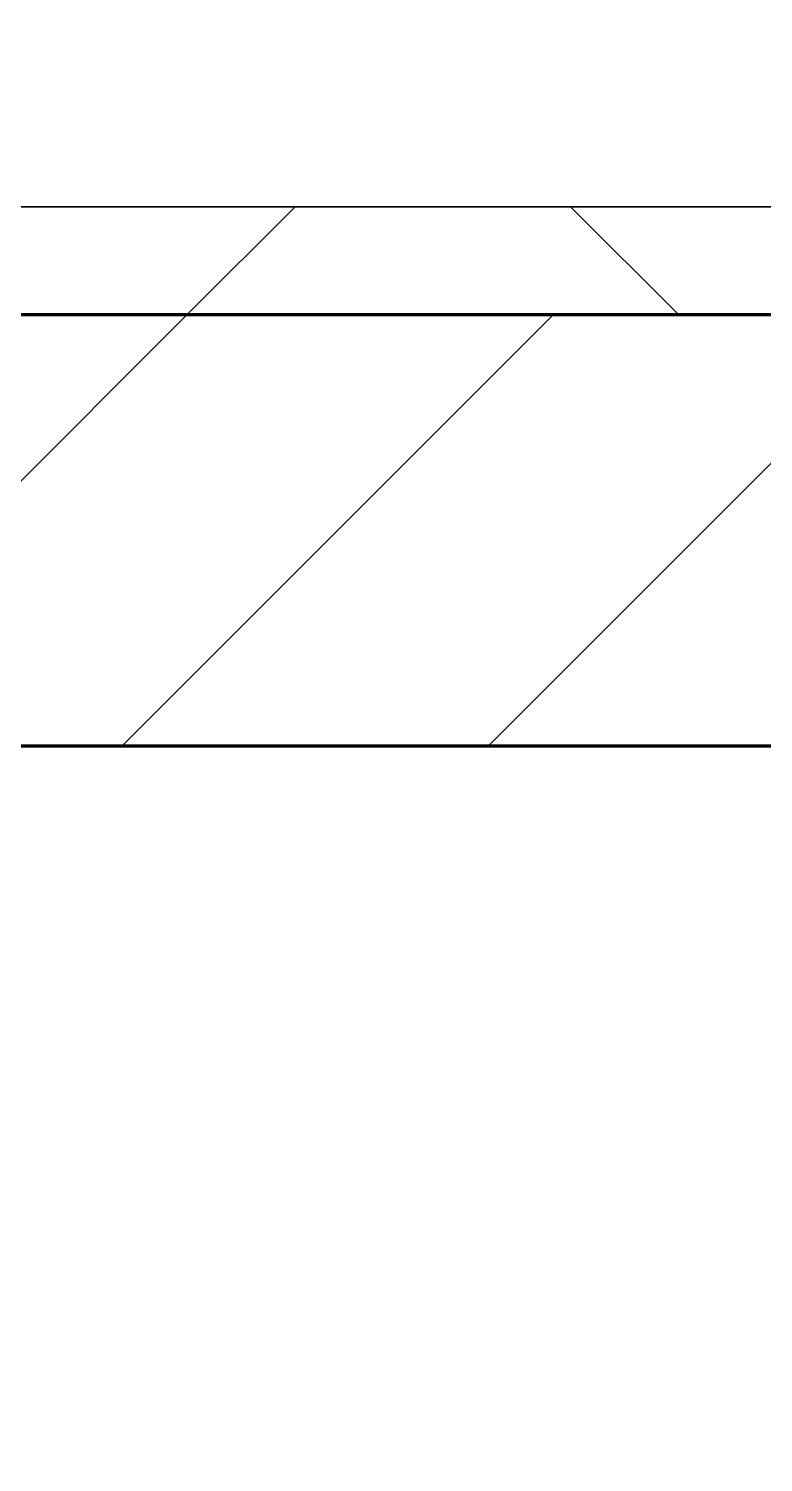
# Model space of a CAD drawing. Header units: millimetres. Extents: x -678720 to -601931, y -306 to 39239.
# Drawn here: x -668827 to -668487, y 3597 to 4262 of the extents above; entities that cross this region are included whole.
import ezdxf
from ezdxf.xclip import XClip

# ---------------------------------------------------------------- set-up
doc = ezdxf.new("R2010")
doc.units = ezdxf.units.MM
doc.header["$XCLIPFRAME"] = 0
for name, color, linetype, lineweight in [('A-GLAZ-CURT', 2, 'Continuous', 9), ('A-WALL', 5, 'Continuous', 35), ('A-WALL-FNSH', 2, 'Continuous', 35), ('A-WALL-PATT', 1, 'Continuous', 35)]:
    doc.layers.add(name, color=color, linetype=linetype, lineweight=lineweight)
doc.layers.add('A11_ALU.SOLID SHEET', color=2, linetype='Continuous')

# ---------------------------------------------------------------- blocks, each defined once
blk = doc.blocks.new('PPLS-PP19_Custom Tile Pattern - Custom Tile Pattern-V104-4234-01 ENLARGED MULTI-PURPOSE LEVEL - REFLECTED CEILING PLAN - SHEET 5')
at = {"layer": 'A-GLAZ-CURT'}
for p, q in [((-300, 0), (300, 0)), ((300, 0), (-300, 0)), ((230.06, 0), (300, 0)), ((-300, -50), (300, -50)), ((300, -50), (-300, -50))]:
    blk.add_line(p, q, dxfattribs=at)
for points, knots in [([(300, 0), (286.53, 0), (254.22, 0), (207.11, 0), (177.41, 0), (159.34, 0), (158.33, 0), (158.3, 0)], [-285.253232, -285.253232, -285.253232, -285.253232, -244.693688, -187.987675, -143.776725, -129.632772, -123.352749, -123.352749, -123.352749, -123.352749]), ([(171.51, 0), (176.48, 0), (193.23, 0), (201.73, 0), (208.81, 0), (213.9, 0), (241.96, 0), (266.73, 0), (281.71, 0), (291.71, 0), (296.52, 0), (297.86, 0), (298.09, 0)], [-7971.819559, -7971.819559, -7971.819559, -7971.819559, -7784.112253, -7606.717214, -7289.299508, -7042.621073, -6582.165592, -6068.460911, -5766.029927, -5566.724884, -5280.360606, -5199.253518, -5199.253518, -5199.253518, -5199.253518]), ([(262.84, 0), (249.22, 0), (230.16, 0), (219.94, 0), (219.02, 0)], [-11878.587253, -11878.587253, -11878.587253, -11878.587253, -11162.864862, -10856.732305, -10856.732305, -10856.732305, -10856.732305]), ([(300, 0), (288.22, 0), (275.92, 0), (263.71, 0), (263.38, 0)], [-12528.858583, -12528.858583, -12528.858583, -12528.858583, -11905.454923, -11887.946779, -11887.946779, -11887.946779, -11887.946779]), ([(284.76, 0), (284.76, 0), (285.09, 0), (287.47, 0), (293.59, 0), (297.76, 0), (300, 0)], [-4110.630118, -4110.630118, -4110.630118, -4110.630118, -4053.389046, -3959.664717, -3862.421465, -3746.95702, -3746.95702, -3746.95702, -3746.95702]), ([(297.38, 0), (295.84, 0), (291.62, 0), (285.38, 0), (284.87, 0)], [-4803.172655, -4803.172655, -4803.172655, -4803.172655, -4358.271401, -4143.037883, -4143.037883, -4143.037883, -4143.037883])]:
    blk.add_open_spline(points, degree=3, knots=knots, dxfattribs=at)
blk = doc.blocks.new('PPLS-PP19_Custom Tile Pattern - Custom Tile Pattern-V105-4234-01 ENLARGED MULTI-PURPOSE LEVEL - REFLECTED CEILING PLAN - SHEET 5')
at = {"layer": 'A-GLAZ-CURT'}
for p, q in [((-300, 0), (300, 0)), ((300, 0), (-300, 0)), ((-293.07, 0), (-275.75, 0)), ((-275.75, 0), (-293.07, 0)), ((-222.32, 0), (-205, 0)), ((-205, 0), (-222.32, 0)), ((-300, -50), (300, -50)), ((300, -50), (-300, -50))]:
    blk.add_line(p, q, dxfattribs=at)
at = {"layer": 'A-GLAZ-CURT', "flags": 128}
for points in [[(-300, 0), (-291.56, 0), (-283.3, 0), (-275.2, 0), (-267.26, 0), (-259.45, 0), (-251.77, 0), (-244.2, 0), (-236.74, 0), (-229.36, 0), (-222.06, 0), (-214.83, 0), (-207.71, 0), (-200.76, 0), (-194.02, 0), (-187.54, 0), (-181.38, 0), (-175.58, 0), (-170.25, 0), (-165.64, 0), (-162.01, 0), (-159.53, 0), (-157.46, 0), (-154.52, 0), (-149.42, 0), (-141.84, 0), (-132.81, 0), (-126.08, 0)], [(-125.17, 0), (-128.55, 0), (-134.16, 0), (-140.03, 0), (-145.5, 0), (-150.63, 0), (-155.53, 0), (-160.27, 0), (-164.95, 0), (-169.65, 0), (-174.47, 0), (-179.49, 0), (-184.81, 0), (-190.44, 0), (-196.37, 0), (-202.58, 0), (-209.04, 0), (-215.73, 0), (-222.63, 0), (-229.72, 0), (-236.97, 0), (-244.39, 0), (-251.96, 0), (-259.67, 0), (-267.51, 0), (-275.48, 0), (-283.55, 0), (-291.73, 0), (-300, 0)]]:
    blk.add_lwpolyline(points, dxfattribs=at)
at = {"layer": 'A-GLAZ-CURT'}
for points, knots in [([(-300, 0), (-284.65, 0), (-236.57, 0), (-174.61, 0), (-129.95, 0), (-110.8, 0), (-99.5, 0), (-91.46, 0)], [-5323.127839, -5323.127839, -5323.127839, -5323.127839, -4502.809032, -2700.551212, -1002.059161, -460.363443, 0, 0, 0, 0]), ([(-138.86, 0), (-160.85, 0), (-204.57, 0), (-262.56, 0), (-294.48, 0), (-300, 0)], [-17020.456938, -17020.456938, -17020.456938, -17020.456938, -15131.813646, -13729.592194, -13439.944408, -13439.944408, -13439.944408, -13439.944408]), ([(-138.89, 0), (-141.22, 0), (-147.66, 0), (-147.69, 0), (-158.72, 0), (-174.02, 0), (-185.59, 0), (-209.77, 0), (-232.01, 0), (-255.22, 0), (-262.59, 0), (-264.9, 0), (-265.4, 0)], [-3154.052863, -3154.052863, -3154.052863, -3154.052863, -2919.378265, -2477.344047, -2237.412286, -2029.680487, -1755.085331, -1400.429864, -858.079193, -543.655514, -208.940337, 0, 0, 0, 0]), ([(-258.6, 0), (-257.91, 0), (-254.26, 0), (-241.25, 0), (-225.99, 0), (-213.58, 0), (-207.39, 0), (-204.78, 0)], [-5722.54675, -5722.54675, -5722.54675, -5722.54675, -5657.471696, -5413.335975, -5017.494783, -4832.723979, -4694.124377, -4694.124377, -4694.124377, -4694.124377]), ([(-138.82, 0), (-139.7, 0), (-142.12, 0), (-149.31, 0), (-162.01, 0), (-177.91, 0), (-199.46, 0), (-216.65, 0), (-231.26, 0), (-233.46, 0), (-234, 0)], [-2499.964864, -2499.964864, -2499.964864, -2499.964864, -2418.507304, -2308.929706, -2113.765672, -1763.376603, -1422.553702, -978.033455, -846.069444, -682.911962, -682.911962, -682.911962, -682.911962]), ([(-233.49, 0), (-233.44, 0), (-232.38, 0), (-230.74, 0), (-225.3, 0), (-223.63, 0)], [-455.274641, -455.274641, -455.274641, -455.274641, -440.605512, -119.536984, 0, 0, 0, 0]), ([(-223.63, 0), (-219.39, 0), (-206.17, 0), (-188.58, 0), (-169.02, 0), (-152.12, 0), (-136.84, 0), (-127.33, 0), (-124.19, 0), (-123.43, 0), (-123.28, 0)], [-5463.295695, -5463.295695, -5463.295695, -5463.295695, -5161.076232, -4739.070012, -4465.409639, -4149.119819, -3839.893365, -3647.167523, -3488.92562, -3439.852845, -3439.852845, -3439.852845, -3439.852845]), ([(-204.3, 0), (-203.93, 0), (-197.65, 0), (-185.8, 0), (-171.77, 0), (-158.7, 0), (-157.22, 0)], [-4685.575192, -4685.575192, -4685.575192, -4685.575192, -4666.091899, -4349.945572, -4000.813434, -3840.635403, -3840.635403, -3840.635403, -3840.635403]), ([(-152.35, 0), (-151.03, 0), (-147.74, 0), (-143.66, 0), (-138.91, 0)], [-3494.978217, -3494.978217, -3494.978217, -3494.978217, -3371.022232, -3230.260245, -3230.260245, -3230.260245, -3230.260245]), ([(-118.78, 0), (-121.86, 0), (-126.28, 0), (-136.96, 0), (-147.46, 0), (-150.03, 0), (-150.57, 0)], [-5938.474035, -5938.474035, -5938.474035, -5938.474035, -5700.061948, -5508.838257, -5298.784692, -5196.16478, -5196.16478, -5196.16478, -5196.16478]), ([(-150.34, 0), (-150.07, 0), (-147.75, 0), (-142.6, 0), (-127.26, 0), (-107.3, 0), (-90.42, 0), (-75.26, 0), (-68.41, 0), (-65.12, 0), (-63.63, 0)], [-4948.728362, -4948.728362, -4948.728362, -4948.728362, -4883.323924, -4440.880425, -4054.690705, -3793.097032, -3402.597032, -3144.956779, -3050.982048, -2969.237017, -2969.237017, -2969.237017, -2969.237017]), ([(-26.75, 0), (-27.82, 0), (-36.18, 0), (-53.55, 0), (-78.2, 0), (-110.94, 0), (-130.52, 0), (-147.74, 0), (-149.07, 0)], [-8718.362214, -8718.362214, -8718.362214, -8718.362214, -8532.293389, -8073.216054, -7508.296369, -7004.680444, -6449.282163, -6277.220794, -6277.220794, -6277.220794, -6277.220794]), ([(-148.23, 0), (-146.94, 0), (-142.99, 0), (-140.61, 0), (-139.48, 0)], [-6162.058746, -6162.058746, -6162.058746, -6162.058746, -6017.569127, -5812.241476, -5812.241476, -5812.241476, -5812.241476]), ([(-146.69, 0), (-146.59, 0), (-145.49, 0), (-142.23, 0), (-139.47, 0), (-139.26, 0)], [-420.34245, -420.34245, -420.34245, -420.34245, -406.956646, -290.263673, -280.2283, -280.2283, -280.2283, -280.2283]), ([(-86.16, 0), (-91.37, 0), (-104.13, 0), (-122.65, 0), (-134.73, 0), (-138.54, 0), (-138.89, 0)], [-1681.3698, -1681.3698, -1681.3698, -1681.3698, -1374.161226, -945.742622, -741.901385, -721.630776, -721.630776, -721.630776, -721.630776]), ([(-72.93, 0), (-75.51, 0), (-91.45, 0), (-115.37, 0), (-137.44, 0), (-138.75, 0)], [-19442.345229, -19442.345229, -19442.345229, -19442.345229, -18935.241197, -17136.203329, -17023.58674, -17023.58674, -17023.58674, -17023.58674]), ([(-137.8, 0), (-137.21, 0), (-135.91, 0), (-133.93, 0), (-128.78, 0), (-126.5, 0)], [-5695.996646, -5695.996646, -5695.996646, -5695.996646, -5560.701257, -5364.112219, -5231.017328, -5231.017328, -5231.017328, -5231.017328]), ([(-127.41, 0), (-131.63, 0), (-133.16, 0), (-134.09, 0), (-134.15, 0)], [-8540.990293, -8540.990293, -8540.990293, -8540.990293, -8266.114998, -8246.473386, -8246.473386, -8246.473386, -8246.473386]), ([(-134.15, 0), (-133.32, 0), (-130.31, 0), (-117.33, 0), (-92.04, 0), (-74.02, 0), (-62.74, 0), (-60.36, 0), (-59.97, 0)], [-7657.439573, -7657.439573, -7657.439573, -7657.439573, -7293.749979, -6839.55839, -6236.997189, -5713.340575, -5140.470607, -5006.787413, -5006.787413, -5006.787413, -5006.787413]), ([(-120.13, 0), (-120.14, 0), (-120.24, 0), (-121.3, 0), (-129.25, 0), (-133.82, 0)], [-2933.992132, -2933.992132, -2933.992132, -2933.992132, -2920.575025, -2840.280255, -2731.647847, -2731.647847, -2731.647847, -2731.647847]), ([(-113.43, 0), (-113.44, 0), (-113.96, 0), (-119.73, 0), (-125.43, 0), (-127.03, 0), (-127.41, 0)], [-328.499627, -328.499627, -328.499627, -328.499627, -282.672656, -98.539552, -24.539552, 0, 0, 0, 0]), ([(-126.5, 0), (-122.44, 0), (-108.71, 0), (-91, 0), (-77.67, 0), (-72.91, 0)], [-5231.017328, -5231.017328, -5231.017328, -5231.017328, -4994.692869, -4542.524482, -4248.303658, -4248.303658, -4248.303658, -4248.303658]), ([(-125.15, 0), (-124.93, 0), (-121.96, 0), (-113.01, 0), (-98.9, 0), (-85.29, 0), (-71.67, 0), (-65.93, 0), (-65.07, 0)], [-3362.7396, -3362.7396, -3362.7396, -3362.7396, -3342.215224, -3074.362186, -2902.289527, -2605.247022, -2322.099534, -2241.8264, -2241.8264, -2241.8264, -2241.8264]), ([(-122.08, 0), (-122.01, 0), (-121.69, 0), (-121.2, 0), (-120.88, 0)], [-3136.336417, -3136.336417, -3136.336417, -3136.336417, -3110.304437, -3035.164275, -3035.164275, -3035.164275, -3035.164275]), ([(-36.33, 0), (-36.43, 0), (-37.27, 0), (-45.02, 0), (-46.13, 0), (-60.59, 0), (-81.23, 0), (-99.51, 0), (-114.02, 0), (-117.28, 0), (-118.78, 0)], [-1855.773136, -1855.773136, -1855.773136, -1855.773136, -1810.870157, -1672.078046, -1405.135169, -1060.00838, -740.068933, -229.489605, -116.330425, 0, 0, 0, 0]), ([(-117.74, 0), (-117.19, 0), (-114.78, 0), (-113.43, 0), (-113.43, 0)], [-821.249067, -821.249067, -821.249067, -821.249067, -394.672656, -330.879064, -330.879064, -330.879064, -330.879064]), ([(-73.77, 0), (-77.05, 0), (-89.77, 0), (-107.61, 0), (-116.56, 0), (-117.56, 0)], [-2463.7472, -2463.7472, -2463.7472, -2463.7472, -2193.204658, -1433.981041, -985.49888, -985.49888, -985.49888, -985.49888]), ([(-115.82, 0), (-114.96, 0), (-110.41, 0), (-96.78, 0), (-71.33, 0), (-42.53, 0), (-17.63, 0), (-8.1, 0), (-7.09, 0)], [-5724.064692, -5724.064692, -5724.064692, -5724.064692, -5430.283136, -5103.229623, -4799.173296, -4065.652676, -3589.737505, -3531.869704, -3531.869704, -3531.869704, -3531.869704]), ([(-72.94, 0), (-80.83, 0), (-94.16, 0), (-112.01, 0), (-114.94, 0), (-115.63, 0)], [-1200.331113, -1200.331113, -1200.331113, -1200.331113, -789.402658, -501.969187, -243.577221, -243.577221, -243.577221, -243.577221]), ([(-91.46, 0), (-90.09, 0), (-84.7, 0), (-77.43, 0), (-72.73, 0), (-72.64, 0), (-72.64, 0)], [-19832.387487, -19832.387487, -19832.387487, -19832.387487, -19753.885894, -19541.04734, -19478.625389, -19471.062469, -19471.062469, -19471.062469, -19471.062469]), ([(-29.03, 0), (-33.97, 0), (-43.74, 0), (-56.37, 0), (-71.66, 0), (-77.83, 0), (-82.66, 0), (-83.28, 0), (-83.28, 0)], [-2680.714891, -2680.714891, -2680.714891, -2680.714891, -2413.671296, -2161.752162, -2006.592567, -1646.621388, -1424.436217, -1393.971743, -1393.971743, -1393.971743, -1393.971743]), ([(-83.28, 0), (-83.28, 0), (-82.91, 0), (-78.38, 0), (-74.96, 0), (-73.16, 0)], [-1393.4169, -1393.4169, -1393.4169, -1393.4169, -1353.722004, -1274.333717, -1179.514552, -1179.514552, -1179.514552, -1179.514552]), ([(-36.62, 0), (-36.62, 0), (-40.35, 0), (-44.32, 0), (-56.38, 0), (-68.64, 0), (-72.93, 0)], [-4069.478503, -4069.478503, -4069.478503, -4069.478503, -3858.647035, -3538.256648, -2842.901703, -2487.161442, -2487.161442, -2487.161442, -2487.161442]), ([(-72.93, 0), (-71, 0), (-61.47, 0), (-48.14, 0), (-36.49, 0), (-33.57, 0), (-29.94, 0), (-28.57, 0)], [-1175.523483, -1175.523483, -1175.523483, -1175.523483, -1073.56893, -651.549973, -296.515819, -83.513472, 0, 0, 0, 0]), ([(-72.25, 0), (-68.63, 0), (-60.64, 0), (-54.4, 0), (-48.53, 0), (-30.79, 0), (-18.03, 0), (8.61, 0), (15.02, 0), (22.91, 0), (31, 0), (39.04, 0), (50.85, 0), (56.7, 0), (58.85, 0)], [-4234.633075, -4234.633075, -4234.633075, -4234.633075, -4008.285538, -3689.699207, -3546.54457, -3315.260113, -2864.387349, -2439.246196, -2084.094819, -1956.422387, -1818.904206, -1645.594513, -1443.202566, -1245.480316, -1245.480316, -1245.480316, -1245.480316]), ([(-63.96, 0), (-64.13, 0), (-67.72, 0), (-71.26, 0), (-72.02, 0)], [-2171.769325, -2171.769325, -2171.769325, -2171.769325, -2007.031671, -1961.5981, -1961.5981, -1961.5981, -1961.5981]), ([(-7.06, 0), (-7.43, 0), (-14.86, 0), (-25.64, 0), (-40, 0), (-56.07, 0), (-67.14, 0), (-71.93, 0)], [-2538.736231, -2538.736231, -2538.736231, -2538.736231, -2518.50168, -2125.455881, -1792.521578, -1466.981642, -1217.886105, -1217.886105, -1217.886105, -1217.886105]), ([(-66.39, 0), (-66.39, 0), (-63.63, 0), (-53.63, 0), (-34.42, 0), (-29.82, 0), (-29.19, 0)], [-2493.31794, -2493.31794, -2493.31794, -2493.31794, -2315.303971, -1809.437387, -963.711516, -666.19313, -666.19313, -666.19313, -666.19313]), ([(-7.02, 0), (-8.44, 0), (-24.2, 0), (-47.42, 0), (-65.77, 0), (-66.37, 0), (-66.38, 0)], [-3820.820435, -3820.820435, -3820.820435, -3820.820435, -3745.412743, -2981.410125, -2542.574734, -2498.224237, -2498.224237, -2498.224237, -2498.224237]), ([(-63.63, 0), (-61.49, 0), (-57.39, 0), (-54.49, 0), (-45.2, 0), (-40.79, 0), (-40.46, 0), (-40.44, 0)], [-2969.237017, -2969.237017, -2969.237017, -2969.237017, -2851.217951, -2734.127174, -2474.780881, -2410.990208, -2350.645972, -2350.645972, -2350.645972, -2350.645972]), ([(-58.83, 0), (-58.37, 0), (-57.29, 0), (-54.23, 0), (-46.33, 0), (-42.62, 0), (-41.76, 0)], [-4859.52896, -4859.52896, -4859.52896, -4859.52896, -4680.891996, -4469.85053, -4321.566175, -4270.495146, -4270.495146, -4270.495146, -4270.495146]), ([(-51.83, 0), (-51.83, 0), (-51.78, 0), (-47.4, 0), (-46.01, 0), (-40.22, 0), (-36.78, 0)], [-632.814994, -632.814994, -632.814994, -632.814994, -627.965721, -508.377888, -260.442412, 0, 0, 0, 0]), ([(-7.02, 0), (-11.98, 0), (-21.75, 0), (-32.81, 0), (-44.85, 0), (-51.43, 0), (-51.79, 0)], [-1543.277363, -1543.277363, -1543.277363, -1543.277363, -1290.787923, -1039.307308, -819.71621, -644.910881, -644.910881, -644.910881, -644.910881]), ([(-41.76, 0), (-39.9, 0), (-37.72, 0), (-36.92, 0), (-36.77, 0)], [-4270.495146, -4270.495146, -4270.495146, -4270.495146, -4161.040818, -4106.245333, -4106.245333, -4106.245333, -4106.245333]), ([(-36.78, 0), (-32.43, 0), (-22.73, 0), (-12.19, 0), (-7.03, 0)], [-6191.144455, -6191.144455, -6191.144455, -6191.144455, -5862.463379, -5566.207609, -5566.207609, -5566.207609, -5566.207609]), ([(-36.29, 0), (-36.29, 0), (-34.66, 0), (-28.88, 0), (-26.95, 0), (-26.54, 0)], [-9150.272121, -9150.272121, -9150.272121, -9150.272121, -9057.163041, -8919.836787, -8834.607043, -8834.607043, -8834.607043, -8834.607043]), ([(30.82, 0), (29.27, 0), (20.14, 0), (3.54, 0), (-16.58, 0), (-34.76, 0), (-36.04, 0)], [-10462.034656, -10462.034656, -10462.034656, -10462.034656, -10363.088938, -9884.23066, -9424.652049, -9182.880979, -9182.880979, -9182.880979, -9182.880979]), ([(-33.34, 0), (-33.34, 0), (-32.93, 0), (-31.16, 0), (-30.52, 0)], [-2415.024266, -2415.024266, -2415.024266, -2415.024266, -2357.633367, -2323.618664, -2323.618664, -2323.618664, -2323.618664]), ([(-7.08, 0), (-10.92, 0), (-20.29, 0), (-30.57, 0), (-31.82, 0), (-32, 0)], [-3194.975664, -3194.975664, -3194.975664, -3194.975664, -2994.501669, -2698.150104, -2614.070998, -2614.070998, -2614.070998, -2614.070998]), ([(-30.76, 0), (-30.73, 0), (-29.99, 0), (-23.47, 0), (-15.75, 0), (-15.19, 0)], [-54176.191683, -54176.191683, -54176.191683, -54176.191683, -54157.274271, -53749.15266, -53717.791567, -53717.791567, -53717.791567, -53717.791567]), ([(-30.52, 0), (-27.11, 0), (-17.83, 0), (5.99, 0), (22.06, 0), (37.44, 0), (45.92, 0), (54.06, 0), (57.74, 0), (58.91, 0)], [-2323.618664, -2323.618664, -2323.618664, -2323.618664, -2142.497158, -1716.209403, -1206.526904, -1089.329421, -901.315459, -753.071572, -681.084182, -681.084182, -681.084182, -681.084182]), ([(-13, 0), (-14.35, 0), (-17.68, 0), (-25.97, 0), (-29.52, 0), (-30.21, 0)], [-55207.591944, -55207.591944, -55207.591944, -55207.591944, -54789.006179, -54461.685999, -54290.791712, -54290.791712, -54290.791712, -54290.791712]), ([(-7.98, 0), (-10.81, 0), (-17.68, 0), (-24.92, 0), (-29.03, 0)], [-3077.857837, -3077.857837, -3077.857837, -3077.857837, -2903.012179, -2680.714891, -2680.714891, -2680.714891, -2680.714891]), ([(-28.98, 0), (-28.66, 0), (-27.39, 0), (-24.45, 0), (-22.56, 0)], [-166.548282, -166.548282, -166.548282, -166.548282, -102.06493, 0, 0, 0, 0]), ([(-28.57, 0), (-26.93, 0), (-20.29, 0), (-14.19, 0), (-8.7, 0), (-7.07, 0)], [-5361.429781, -5361.429781, -5361.429781, -5361.429781, -5261.36855, -5050.479954, -4964.286834, -4964.286834, -4964.286834, -4964.286834]), ([(-22.56, 0), (-20.27, 0), (-17.03, 0), (-11.36, 0), (-7.99, 0), (-6.85, 0), (-6.72, 0)], [-56468.192263, -56468.192263, -56468.192263, -56468.192263, -56344.022017, -56303.229861, -56166.290093, -56143.687057, -56143.687057, -56143.687057, -56143.687057]), ([(-15.19, 0), (-13.07, 0), (7.48, 0), (42.82, 0), (84.21, 0), (111.65, 0), (124.82, 0)], [-461.142613, -461.142613, -461.142613, -461.142613, -429.606584, -390.253598, -346.313304, -304.959265, -304.959265, -304.959265, -304.959265]), ([(-7.02, 0), (-3.65, 0), (3.67, 0), (13.15, 0), (21.24, 0), (24.62, 0), (24.72, 0), (24.72, 0)], [-4963.379477, -4963.379477, -4963.379477, -4963.379477, -4785.90057, -4596.498881, -4445.288762, -4384.376941, -4376.041937, -4376.041937, -4376.041937, -4376.041937]), ([(70.61, 0), (66.16, 0), (55.8, 0), (39.61, 0), (24.74, 0), (6.68, 0), (-4.39, 0), (-7.02, 0)], [-4647.237329, -4647.237329, -4647.237329, -4647.237329, -4326.416877, -4098.545751, -3766.694881, -3333.063701, -3196.04551, -3196.04551, -3196.04551, -3196.04551]), ([(-7.01, 0), (-2.71, 0), (4.82, 0), (9.64, 0), (10.14, 0), (10.18, 0)], [-3530.455875, -3530.455875, -3530.455875, -3530.455875, -3285.047089, -3066.359526, -3044.715262, -3044.715262, -3044.715262, -3044.715262]), ([(8.33, 0), (8.19, 0), (7.18, 0), (2.31, 0), (-4, 0), (-6.98, 0)], [-3574.286521, -3574.286521, -3574.286521, -3574.286521, -3526.962355, -3285.499107, -3098.444151, -3098.444151, -3098.444151, -3098.444151]), ([(76.63, 0), (74.8, 0), (67.65, 0), (53.52, 0), (37, 0), (24.07, 0), (12.82, 0), (2.05, 0), (-5.39, 0), (-6.76, 0)], [-3095.572228, -3095.572228, -3095.572228, -3095.572228, -2950.589685, -2634.532728, -2313.748533, -2106.613311, -1925.670641, -1617.263037, -1547.786114, -1547.786114, -1547.786114, -1547.786114]), ([(31.18, 0), (25.97, 0), (13.58, 0), (0.9, 0), (-6.47, 0)], [-4496.803627, -4496.803627, -4496.803627, -4496.803627, -4222.080604, -3830.610497, -3830.610497, -3830.610497, -3830.610497]), ([(9.32, 0), (9.08, 0), (7.65, 0), (3.06, 0), (-3.05, 0), (-6.03, 0)], [-2922.926651, -2922.926651, -2922.926651, -2922.926651, -2882.788014, -2720.818881, -2557.56082, -2557.56082, -2557.56082, -2557.56082]), ([(-5.98, 0), (-2.39, 0), (15.01, 0), (37.56, 0), (55.53, 0), (58.91, 0)], [-5546.233574, -5546.233574, -5546.233574, -5546.233574, -5340.621928, -4573.028122, -4391.076866, -4391.076866, -4391.076866, -4391.076866])]:
    blk.add_open_spline(points, degree=3, knots=knots, dxfattribs=at)
for points in [[(-139.93, 0), (-143.39, 0), (-146.24, 0), (-146.95, 0)], [(-138.84, 0), (-132.98, 0), (-128.11, 0), (-125.15, 0)], [(-133.82, 0), (-135.05, 0), (-136.28, 0), (-138.69, 0)], [(-72.94, 0), (-77.34, 0), (-81.71, 0), (-86.16, 0)], [(-39.84, 0), (-39.08, 0), (-38.11, 0), (-37.36, 0)]]:
    blk.add_open_spline(points, degree=3, dxfattribs=at)
blk = doc.blocks.new('*U321')
at = {"layer": 'A-GLAZ-CURT'}
for name, p in [('PPLS-PP19_Custom Tile Pattern - Custom Tile Pattern-V104-4234-01 ENLARGED MULTI-PURPOSE LEVEL - REFLECTED CEILING PLAN - SHEET 5', (-36065, -5100)), ('PPLS-PP19_Custom Tile Pattern - Custom Tile Pattern-V105-4234-01 ENLARGED MULTI-PURPOSE LEVEL - REFLECTED CEILING PLAN - SHEET 5', (-35465, -5100))]:
    blk.add_blockref(name, p, dxfattribs=at)
blk = doc.blocks.new('*U743')
blk.add_lwpolyline([(21173.36, -580), (28210, -580), (28210, -6849.96), (45954.15, -6849.96), (45954.15, 600), (82995.06, 600), (83086.47, 650), (90052, 650), (90392, 990), (103159.16, 990), (103159.16, 4990), (21173.36, 4990), (21173.36, 3485.45), (21203.36, 3485.45), (21203.36, 925.54), (21173.36, 925.54), (21173.36, -580)])

msp = doc.modelspace()

# ---------------------------------------------------------------- block references
at = {"layer": 'A11_ALU.SOLID SHEET'}
ref = msp.add_blockref('*U743', (-744682.37, 3579.02), dxfattribs=at)
XClip(ref).set_block_clipping_path([(69798.6834257276, -3885.5002684942), (120965.0023936313, 33679.9972602262)])

# ---------------------------------------------------------------- next in the draw order: hatches: boundary and pattern name
at = {"layer": 'A-WALL-PATT', "lineweight": 9}
h = msp.add_hatch(dxfattribs=at)
h.set_pattern_fill('FP_3', color=256, style=0, pattern_type=2)
h.set_pattern_definition([(45, (0, 0), (-212.13203, 212.13203), []), (135, (0, 0), (-212.13203, -212.13203), [])])
h.paths.add_polyline_path([(-661708.03, 4129.02), (-661758.03, 4179.02), (-674883.69, 4179.02), (-674883.69, 4129.02), (-662226.93, 4129.02)])
h = msp.add_hatch(dxfattribs=at)
h.set_pattern_fill('FP_2', color=256, style=0, pattern_type=2)
h.set_pattern_definition([(45, (0, 0), (-84.852814, 84.852814), [])])
h.paths.add_polyline_path([(-662226.93, 3929.02), (-661508.03, 3929.02), (-661708.03, 4129.02), (-674883.69, 4129.02), (-674883.69, 3929.02), (-663281.66, 3929.02)])

# ---------------------------------------------------------------- next in the draw order: linework, layer by layer
at = {"layer": 'A-WALL', "color": 7, "lineweight": 70}
for p, q in [((-674883.69, 4129.02), (-661708.03, 4129.02)), ((-661790.87, 3929.02), (-672727.37, 3929.02))]:
    msp.add_line(p, q, dxfattribs=at)
at = {"layer": 'A-WALL-FNSH', "color": 250}
for p, q in [((-674883.69, 4179.02), (-661758.03, 4179.02)), ((-661708.03, 4129.02), (-674883.69, 4129.02))]:
    msp.add_line(p, q, dxfattribs=at)

# ---------------------------------------------------------------- next in the draw order: block references
msp.add_blockref('*U321', (-633017.37, 9279.02))

doc.saveas('drawing.dxf')
